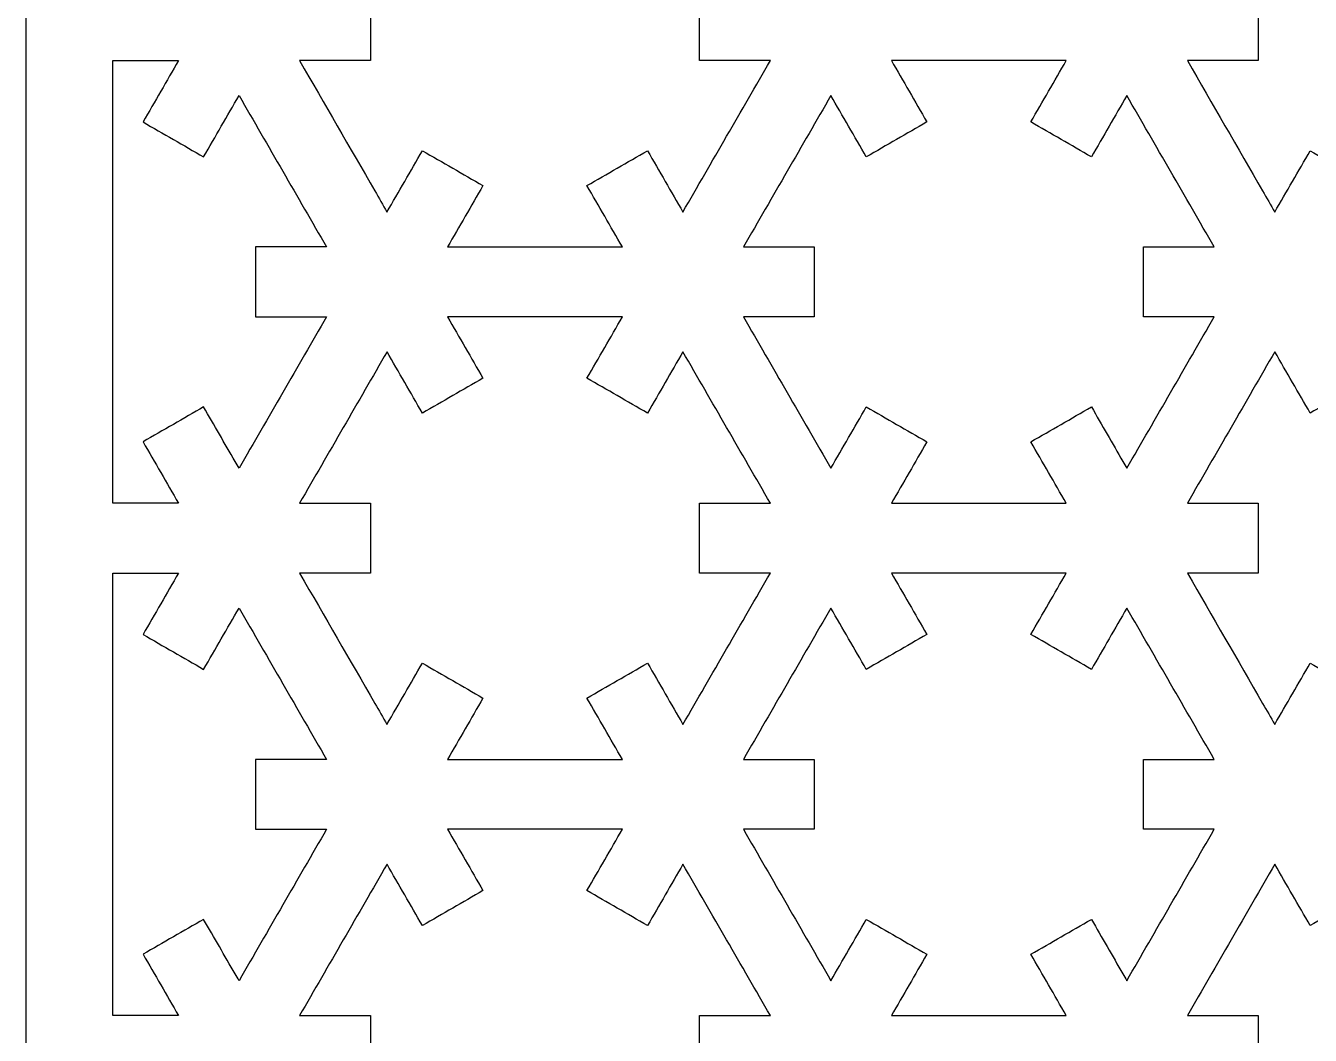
# Model space of a CAD drawing. Header units: centimetres. Extents: x 7.8 to 12.93, y -9 to -1.3.
# Drawn here: x 7.802 to 10.162, y -7.237 to -5.382 of the extents above; entities that cross this region are included whole.
import ezdxf

# ---------------------------------------------------------------- set-up
doc = ezdxf.new("R2010")
doc.units = ezdxf.units.CM
doc.header["$MEASUREMENT"] = 0
doc.layers.add('layer 1', color=7, linetype='Continuous')

msp = doc.modelspace()

# ---------------------------------------------------------------- linework, layer by layer
at = {"layer": 'layer 1', "color": 250, "lineweight": 30}
for points, knots in [([(7.80183, -9.00021), (7.80183, -6.43416), (7.80183, -3.86811), (7.80183, -1.30206), (7.80183, -1.30206), (9.51253, -1.30206), (11.22323, -1.30206), (12.93393, -1.30206), (12.93393, -1.30206), (12.93393, -3.86811), (12.93393, -6.43416), (12.93393, -9.00021), (12.93393, -9.00021), (11.22323, -9.00021), (9.51253, -9.00021), (7.80183, -9.00021)], [0, 0, 0, 0, 0.2, 0.2, 0.2, 0.2, 0.4, 0.4, 0.4, 0.4, 0.6, 0.6, 0.6, 0.6, 1, 1, 1, 1]), ([(8.83313, -5.08792), (8.8702, -5.10932), (8.90727, -5.13072), (8.94434, -5.15213), (8.94434, -5.15213), (8.94434, -5.15213), (8.94434, -5.15213), (8.94434, -5.15212), (8.94434, -5.15212), (8.94434, -5.15212), (8.94434, -5.15212), (8.94434, -5.15212), (8.94434, -5.15212), (8.96603, -5.11455), (8.98773, -5.07697), (9.00942, -5.0394), (9.00942, -5.0394), (9.06297, -5.13214), (9.11652, -5.22489), (9.17006, -5.31763), (9.17006, -5.31763), (9.12668, -5.31763), (9.08329, -5.31763), (9.0399, -5.31763), (9.0399, -5.31763), (9.0399, -5.31764), (9.0399, -5.31765), (9.0399, -5.31766), (9.0399, -5.31766), (9.0399, -5.36046), (9.0399, -5.40325), (9.0399, -5.44605), (9.0399, -5.44605), (9.0399, -5.44605), (9.0399, -5.44606), (9.0399, -5.44607), (9.0399, -5.44607), (9.08329, -5.44607), (9.12668, -5.44607), (9.17006, -5.44607), (9.17006, -5.44607), (9.11652, -5.53881), (9.06297, -5.63155), (9.00943, -5.7243), (9.00943, -5.7243), (8.98773, -5.68672), (8.96604, -5.64913), (8.94434, -5.61155), (8.94434, -5.61155), (8.90727, -5.63295), (8.8702, -5.65436), (8.83313, -5.67576), (8.83313, -5.67576), (8.83313, -5.67576), (8.83313, -5.67577), (8.83314, -5.67577), (8.83314, -5.67577), (8.83313, -5.67578), (8.83313, -5.67578), (8.83313, -5.67578), (8.83313, -5.67578), (8.85482, -5.71335), (8.87651, -5.75093), (8.8982, -5.7885), (8.8982, -5.7885), (8.79111, -5.7885), (8.68401, -5.7885), (8.57692, -5.7885), (8.57692, -5.7885), (8.59861, -5.75093), (8.6203, -5.71336), (8.64199, -5.67579), (8.64199, -5.67579), (8.64199, -5.67578), (8.64198, -5.67578), (8.64198, -5.67578), (8.64198, -5.67578), (8.64198, -5.67577), (8.64199, -5.67576), (8.64199, -5.67576), (8.64199, -5.67576), (8.60492, -5.65436), (8.56785, -5.63295), (8.53078, -5.61155), (8.53078, -5.61155), (8.50908, -5.64914), (8.48738, -5.68672), (8.46568, -5.7243), (8.46568, -5.7243), (8.45823, -5.71139), (8.45077, -5.69847), (8.44332, -5.68556), (8.44332, -5.68556), (8.39723, -5.60573), (8.35114, -5.5259), (8.30505, -5.44607), (8.30505, -5.44607), (8.34844, -5.44607), (8.39182, -5.44607), (8.43521, -5.44607), (8.43521, -5.44607), (8.43521, -5.44606), (8.43521, -5.44605), (8.43521, -5.44604), (8.43521, -5.44604), (8.43521, -5.40325), (8.43521, -5.36045), (8.43521, -5.31766), (8.43521, -5.31766), (8.43521, -5.31765), (8.43521, -5.31764), (8.43521, -5.31763), (8.43521, -5.31763), (8.39183, -5.31763), (8.34844, -5.31763), (8.30505, -5.31763), (8.30505, -5.31763), (8.3586, -5.22489), (8.41215, -5.13214), (8.46569, -5.03939), (8.46569, -5.03939), (8.48739, -5.07697), (8.50909, -5.11455), (8.53078, -5.15213), (8.53078, -5.15213), (8.53078, -5.15213), (8.53078, -5.15213), (8.53078, -5.15213), (8.53078, -5.15213), (8.56785, -5.13072), (8.60492, -5.10932), (8.64199, -5.08792), (8.64199, -5.08792), (8.62029, -5.05034), (8.5986, -5.01276), (8.5769, -4.97519), (8.5769, -4.97519), (8.68401, -4.97519), (8.79111, -4.97519), (8.89822, -4.97519), (8.89822, -4.97519), (8.87652, -5.01276), (8.85482, -5.05034), (8.83313, -5.08792)], [0, 0, 0, 0, 0.027027, 0.027027, 0.027027, 0.027027, 0.0540541, 0.0540541, 0.0540541, 0.0540541, 0.0810811, 0.0810811, 0.0810811, 0.0810811, 0.1081081, 0.1081081, 0.1081081, 0.1081081, 0.1351351, 0.1351351, 0.1351351, 0.1351351, 0.1621622, 0.1621622, 0.1621622, 0.1621622, 0.1891892, 0.1891892, 0.1891892, 0.1891892, 0.2162162, 0.2162162, 0.2162162, 0.2162162, 0.2432432, 0.2432432, 0.2432432, 0.2432432, 0.2702703, 0.2702703, 0.2702703, 0.2702703, 0.2972973, 0.2972973, 0.2972973, 0.2972973, 0.3243243, 0.3243243, 0.3243243, 0.3243243, 0.3513514, 0.3513514, 0.3513514, 0.3513514, 0.3783784, 0.3783784, 0.3783784, 0.3783784, 0.4054054, 0.4054054, 0.4054054, 0.4054054, 0.4324324, 0.4324324, 0.4324324, 0.4324324, 0.4594595, 0.4594595, 0.4594595, 0.4594595, 0.4864865, 0.4864865, 0.4864865, 0.4864865, 0.5135135, 0.5135135, 0.5135135, 0.5135135, 0.5405405, 0.5405405, 0.5405405, 0.5405405, 0.5675676, 0.5675676, 0.5675676, 0.5675676, 0.5945946, 0.5945946, 0.5945946, 0.5945946, 0.6216216, 0.6216216, 0.6216216, 0.6216216, 0.6486486, 0.6486486, 0.6486486, 0.6486486, 0.6756757, 0.6756757, 0.6756757, 0.6756757, 0.7027027, 0.7027027, 0.7027027, 0.7027027, 0.7297297, 0.7297297, 0.7297297, 0.7297297, 0.7567568, 0.7567568, 0.7567568, 0.7567568, 0.7837838, 0.7837838, 0.7837838, 0.7837838, 0.8108108, 0.8108108, 0.8108108, 0.8108108, 0.8378378, 0.8378378, 0.8378378, 0.8378378, 0.8648649, 0.8648649, 0.8648649, 0.8648649, 0.8918919, 0.8918919, 0.8918919, 0.8918919, 0.9189189, 0.9189189, 0.9189189, 0.9189189, 0.9459459, 0.9459459, 0.9459459, 0.9459459, 1, 1, 1, 1]), ([(10.48516, -5.09995), (10.51529, -5.11734), (10.54542, -5.13474), (10.57554, -5.15213), (10.57554, -5.15213), (10.59723, -5.11455), (10.61893, -5.07697), (10.64063, -5.03939), (10.64063, -5.03939), (10.69417, -5.13214), (10.74772, -5.22489), (10.80127, -5.31763), (10.80127, -5.31763), (10.75788, -5.31763), (10.71449, -5.31763), (10.6711, -5.31763), (10.6711, -5.31763), (10.6711, -5.31764), (10.6711, -5.31765), (10.6711, -5.31766), (10.6711, -5.31766), (10.6711, -5.36046), (10.6711, -5.40325), (10.6711, -5.44605), (10.6711, -5.44605), (10.6711, -5.44605), (10.6711, -5.44606), (10.6711, -5.44607), (10.6711, -5.44607), (10.71449, -5.44607), (10.75788, -5.44607), (10.80126, -5.44607), (10.80126, -5.44607), (10.74772, -5.53881), (10.69417, -5.63156), (10.64063, -5.7243), (10.64063, -5.7243), (10.61893, -5.68672), (10.59723, -5.64913), (10.57554, -5.61155), (10.57554, -5.61155), (10.53847, -5.63295), (10.5014, -5.65435), (10.46433, -5.67576), (10.46433, -5.67576), (10.46433, -5.67576), (10.46434, -5.67577), (10.46434, -5.67578), (10.46434, -5.67578), (10.46434, -5.67578), (10.46433, -5.67578), (10.46433, -5.67578), (10.46433, -5.67578), (10.48602, -5.71335), (10.50771, -5.75092), (10.5294, -5.78849), (10.5294, -5.78849), (10.42231, -5.7885), (10.31521, -5.7885), (10.20812, -5.7885), (10.20812, -5.7885), (10.22981, -5.75092), (10.2515, -5.71335), (10.27319, -5.67579), (10.27319, -5.67579), (10.27318, -5.67578), (10.27318, -5.67578), (10.27318, -5.67578), (10.27318, -5.67578), (10.27318, -5.67577), (10.27318, -5.67576), (10.27319, -5.67576), (10.27319, -5.67576), (10.23612, -5.65436), (10.19905, -5.63295), (10.16198, -5.61155), (10.16198, -5.61155), (10.14028, -5.64914), (10.11858, -5.68672), (10.09688, -5.7243), (10.09688, -5.7243), (10.08943, -5.71138), (10.08197, -5.69847), (10.07452, -5.68555), (10.07452, -5.68555), (10.02843, -5.60573), (9.98234, -5.5259), (9.93625, -5.44607), (9.93625, -5.44607), (9.97964, -5.44607), (10.02302, -5.44607), (10.06641, -5.44607), (10.06641, -5.44607), (10.06641, -5.44606), (10.06641, -5.44605), (10.06641, -5.44604), (10.06641, -5.44604), (10.06641, -5.40325), (10.06641, -5.36045), (10.06641, -5.31766), (10.06641, -5.31766), (10.06641, -5.31765), (10.06641, -5.31764), (10.06641, -5.31763), (10.06641, -5.31763), (10.02303, -5.31763), (9.97964, -5.31763), (9.93625, -5.31763), (9.93625, -5.31763), (9.98979, -5.22488), (10.04335, -5.13214), (10.09689, -5.03939), (10.09689, -5.03939), (10.11859, -5.07697), (10.14028, -5.11455), (10.16198, -5.15212), (10.16198, -5.15212), (10.16198, -5.15212), (10.16198, -5.15212), (10.16198, -5.15212), (10.16198, -5.15212), (10.19905, -5.13072), (10.23612, -5.10932), (10.27319, -5.08792), (10.27319, -5.08792), (10.25149, -5.05034), (10.2298, -5.01276), (10.2081, -4.97518), (10.2081, -4.97518), (10.3152, -4.97518), (10.42231, -4.97518), (10.52942, -4.97518), (10.52942, -4.97518), (10.50772, -5.01276), (10.48602, -5.05034), (10.46433, -5.08792), (10.46433, -5.08792), (10.47127, -5.09193), (10.47822, -5.09594), (10.48516, -5.09995)], [0, 0, 0, 0, 0.0277778, 0.0277778, 0.0277778, 0.0277778, 0.0555556, 0.0555556, 0.0555556, 0.0555556, 0.0833333, 0.0833333, 0.0833333, 0.0833333, 0.1111111, 0.1111111, 0.1111111, 0.1111111, 0.1388889, 0.1388889, 0.1388889, 0.1388889, 0.1666667, 0.1666667, 0.1666667, 0.1666667, 0.1944444, 0.1944444, 0.1944444, 0.1944444, 0.2222222, 0.2222222, 0.2222222, 0.2222222, 0.25, 0.25, 0.25, 0.25, 0.2777778, 0.2777778, 0.2777778, 0.2777778, 0.3055556, 0.3055556, 0.3055556, 0.3055556, 0.3333333, 0.3333333, 0.3333333, 0.3333333, 0.3611111, 0.3611111, 0.3611111, 0.3611111, 0.3888889, 0.3888889, 0.3888889, 0.3888889, 0.4166667, 0.4166667, 0.4166667, 0.4166667, 0.4444444, 0.4444444, 0.4444444, 0.4444444, 0.4722222, 0.4722222, 0.4722222, 0.4722222, 0.5, 0.5, 0.5, 0.5, 0.5277778, 0.5277778, 0.5277778, 0.5277778, 0.5555556, 0.5555556, 0.5555556, 0.5555556, 0.5833333, 0.5833333, 0.5833333, 0.5833333, 0.6111111, 0.6111111, 0.6111111, 0.6111111, 0.6388889, 0.6388889, 0.6388889, 0.6388889, 0.6666667, 0.6666667, 0.6666667, 0.6666667, 0.6944444, 0.6944444, 0.6944444, 0.6944444, 0.7222222, 0.7222222, 0.7222222, 0.7222222, 0.75, 0.75, 0.75, 0.75, 0.7777778, 0.7777778, 0.7777778, 0.7777778, 0.8055556, 0.8055556, 0.8055556, 0.8055556, 0.8333333, 0.8333333, 0.8333333, 0.8333333, 0.8611111, 0.8611111, 0.8611111, 0.8611111, 0.8888889, 0.8888889, 0.8888889, 0.8888889, 0.9166667, 0.9166667, 0.9166667, 0.9166667, 0.9444444, 0.9444444, 0.9444444, 0.9444444, 1, 1, 1, 1]), ([(7.9622, -6.25938), (8.00234, -6.25938), (8.04248, -6.25938), (8.08261, -6.25938), (8.08261, -6.25938), (8.06092, -6.2218), (8.03922, -6.18423), (8.01753, -6.14664), (8.01753, -6.14664), (8.05459, -6.12525), (8.09166, -6.10384), (8.12873, -6.08244), (8.12873, -6.08244), (8.12873, -6.08244), (8.12873, -6.08244), (8.12873, -6.08244), (8.12873, -6.08244), (8.14803, -6.11586), (8.16733, -6.14929), (8.18663, -6.18271), (8.18663, -6.18271), (8.18903, -6.18686), (8.19143, -6.19102), (8.19382, -6.19518), (8.19382, -6.19518), (8.24737, -6.10243), (8.30092, -6.00968), (8.35446, -5.91693), (8.35446, -5.91693), (8.31108, -5.91693), (8.26769, -5.91693), (8.22431, -5.91694), (8.22431, -5.91694), (8.22431, -5.91693), (8.22431, -5.91692), (8.22431, -5.91691), (8.22431, -5.91691), (8.22431, -5.87411), (8.22431, -5.83132), (8.22431, -5.78852), (8.22431, -5.78852), (8.22431, -5.78851), (8.22431, -5.7885), (8.22431, -5.7885), (8.22431, -5.7885), (8.26769, -5.7885), (8.31108, -5.7885), (8.35447, -5.7885), (8.35447, -5.7885), (8.30092, -5.69575), (8.24738, -5.60301), (8.19383, -5.51027), (8.19383, -5.51027), (8.17213, -5.54785), (8.15043, -5.58543), (8.12874, -5.62302), (8.12874, -5.62302), (8.09166, -5.60161), (8.05459, -5.58021), (8.01752, -5.55881), (8.01752, -5.55881), (8.01753, -5.5588), (8.01753, -5.5588), (8.01753, -5.55879), (8.01753, -5.55879), (8.01753, -5.55879), (8.01753, -5.55879), (8.01753, -5.55879), (8.01753, -5.55879), (8.03922, -5.52122), (8.06091, -5.48365), (8.0826, -5.44607), (8.0826, -5.44607), (8.04247, -5.44607), (8.00234, -5.44607), (7.9622, -5.44607), (7.9622, -5.44607), (7.9622, -5.71718), (7.9622, -5.98828), (7.9622, -6.25938)], [0, 0, 0, 0, 0.047619, 0.047619, 0.047619, 0.047619, 0.0952381, 0.0952381, 0.0952381, 0.0952381, 0.1428571, 0.1428571, 0.1428571, 0.1428571, 0.1904762, 0.1904762, 0.1904762, 0.1904762, 0.2380952, 0.2380952, 0.2380952, 0.2380952, 0.2857143, 0.2857143, 0.2857143, 0.2857143, 0.3333333, 0.3333333, 0.3333333, 0.3333333, 0.3809524, 0.3809524, 0.3809524, 0.3809524, 0.4285714, 0.4285714, 0.4285714, 0.4285714, 0.4761905, 0.4761905, 0.4761905, 0.4761905, 0.5238095, 0.5238095, 0.5238095, 0.5238095, 0.5714286, 0.5714286, 0.5714286, 0.5714286, 0.6190476, 0.6190476, 0.6190476, 0.6190476, 0.6666667, 0.6666667, 0.6666667, 0.6666667, 0.7142857, 0.7142857, 0.7142857, 0.7142857, 0.7619048, 0.7619048, 0.7619048, 0.7619048, 0.8095238, 0.8095238, 0.8095238, 0.8095238, 0.8571429, 0.8571429, 0.8571429, 0.8571429, 0.9047619, 0.9047619, 0.9047619, 0.9047619, 1, 1, 1, 1]), ([(9.3925, -6.25938), (9.4142, -6.2218), (9.43589, -6.18423), (9.45759, -6.14665), (9.45759, -6.14665), (9.45759, -6.14664), (9.45759, -6.14664), (9.45759, -6.14664), (9.45759, -6.14664), (9.42052, -6.12525), (9.38345, -6.10384), (9.34638, -6.08244), (9.34638, -6.08244), (9.34638, -6.08244), (9.34638, -6.08244), (9.34638, -6.08244), (9.34638, -6.08244), (9.32468, -6.12002), (9.30299, -6.15759), (9.28129, -6.19517), (9.28129, -6.19517), (9.22774, -6.10243), (9.1742, -6.00968), (9.12065, -5.91693), (9.12065, -5.91693), (9.16404, -5.91693), (9.20742, -5.91693), (9.25081, -5.91693), (9.25081, -5.91693), (9.25081, -5.91692), (9.25081, -5.91692), (9.25081, -5.91691), (9.25081, -5.91691), (9.25081, -5.87411), (9.25081, -5.83132), (9.25081, -5.78852), (9.25081, -5.78852), (9.25081, -5.78851), (9.25081, -5.7885), (9.25081, -5.7885), (9.25081, -5.7885), (9.20742, -5.7885), (9.16404, -5.7885), (9.12065, -5.7885), (9.12065, -5.7885), (9.1742, -5.69575), (9.22774, -5.60301), (9.28129, -5.51027), (9.28129, -5.51027), (9.30298, -5.54785), (9.32468, -5.58543), (9.34638, -5.62301), (9.34638, -5.62301), (9.38345, -5.60161), (9.42052, -5.58021), (9.45759, -5.55881), (9.45759, -5.55881), (9.45758, -5.5588), (9.45758, -5.5588), (9.45758, -5.55879), (9.45758, -5.55879), (9.45758, -5.55879), (9.45759, -5.55879), (9.45759, -5.55878), (9.45759, -5.55878), (9.4359, -5.52121), (9.41421, -5.48364), (9.39252, -5.44607), (9.39252, -5.44607), (9.49961, -5.44607), (9.60671, -5.44607), (9.7138, -5.44607), (9.7138, -5.44607), (9.69211, -5.48364), (9.67042, -5.52121), (9.64873, -5.55879), (9.64873, -5.55879), (9.64873, -5.55879), (9.64873, -5.55879), (9.64873, -5.55879), (9.64873, -5.55879), (9.64873, -5.5588), (9.64873, -5.5588), (9.64872, -5.55881), (9.64872, -5.55881), (9.68579, -5.58021), (9.72286, -5.60161), (9.75994, -5.62301), (9.75994, -5.62301), (9.78163, -5.58543), (9.80333, -5.54785), (9.82503, -5.51027), (9.82503, -5.51027), (9.87858, -5.60301), (9.93212, -5.69575), (9.98567, -5.7885), (9.98567, -5.7885), (9.94228, -5.7885), (9.89889, -5.7885), (9.8555, -5.7885), (9.8555, -5.7885), (9.8555, -5.7885), (9.8555, -5.78851), (9.8555, -5.78852), (9.8555, -5.78852), (9.8555, -5.83132), (9.8555, -5.87411), (9.8555, -5.91691), (9.8555, -5.91691), (9.8555, -5.91692), (9.8555, -5.91693), (9.8555, -5.91693), (9.8555, -5.91693), (9.89889, -5.91693), (9.94228, -5.91693), (9.98566, -5.91693), (9.98566, -5.91693), (9.93212, -6.00968), (9.87857, -6.10243), (9.82502, -6.19518), (9.82502, -6.19518), (9.82262, -6.19102), (9.82022, -6.18686), (9.81782, -6.18271), (9.81782, -6.18271), (9.79853, -6.14929), (9.77923, -6.11586), (9.75993, -6.08244), (9.75993, -6.08244), (9.75993, -6.08244), (9.75993, -6.08244), (9.75993, -6.08244), (9.75993, -6.08244), (9.72286, -6.10384), (9.68579, -6.12524), (9.64872, -6.14664), (9.64872, -6.14664), (9.67042, -6.18422), (9.69211, -6.2218), (9.71381, -6.25938), (9.71381, -6.25938), (9.60671, -6.25938), (9.49961, -6.25938), (9.3925, -6.25938)], [0, 0, 0, 0, 0.027027, 0.027027, 0.027027, 0.027027, 0.0540541, 0.0540541, 0.0540541, 0.0540541, 0.0810811, 0.0810811, 0.0810811, 0.0810811, 0.1081081, 0.1081081, 0.1081081, 0.1081081, 0.1351351, 0.1351351, 0.1351351, 0.1351351, 0.1621622, 0.1621622, 0.1621622, 0.1621622, 0.1891892, 0.1891892, 0.1891892, 0.1891892, 0.2162162, 0.2162162, 0.2162162, 0.2162162, 0.2432432, 0.2432432, 0.2432432, 0.2432432, 0.2702703, 0.2702703, 0.2702703, 0.2702703, 0.2972973, 0.2972973, 0.2972973, 0.2972973, 0.3243243, 0.3243243, 0.3243243, 0.3243243, 0.3513514, 0.3513514, 0.3513514, 0.3513514, 0.3783784, 0.3783784, 0.3783784, 0.3783784, 0.4054054, 0.4054054, 0.4054054, 0.4054054, 0.4324324, 0.4324324, 0.4324324, 0.4324324, 0.4594595, 0.4594595, 0.4594595, 0.4594595, 0.4864865, 0.4864865, 0.4864865, 0.4864865, 0.5135135, 0.5135135, 0.5135135, 0.5135135, 0.5405405, 0.5405405, 0.5405405, 0.5405405, 0.5675676, 0.5675676, 0.5675676, 0.5675676, 0.5945946, 0.5945946, 0.5945946, 0.5945946, 0.6216216, 0.6216216, 0.6216216, 0.6216216, 0.6486486, 0.6486486, 0.6486486, 0.6486486, 0.6756757, 0.6756757, 0.6756757, 0.6756757, 0.7027027, 0.7027027, 0.7027027, 0.7027027, 0.7297297, 0.7297297, 0.7297297, 0.7297297, 0.7567568, 0.7567568, 0.7567568, 0.7567568, 0.7837838, 0.7837838, 0.7837838, 0.7837838, 0.8108108, 0.8108108, 0.8108108, 0.8108108, 0.8378378, 0.8378378, 0.8378378, 0.8378378, 0.8648649, 0.8648649, 0.8648649, 0.8648649, 0.8918919, 0.8918919, 0.8918919, 0.8918919, 0.9189189, 0.9189189, 0.9189189, 0.9189189, 0.9459459, 0.9459459, 0.9459459, 0.9459459, 1, 1, 1, 1]), ([(8.83313, -6.02967), (8.8702, -6.05107), (8.90727, -6.07248), (8.94434, -6.09388), (8.94434, -6.09388), (8.94434, -6.09388), (8.94434, -6.09387), (8.94434, -6.09387), (8.94434, -6.09387), (8.94434, -6.09387), (8.94434, -6.09387), (8.94434, -6.09387), (8.94434, -6.09387), (8.96603, -6.0563), (8.98773, -6.01872), (9.00942, -5.98114), (9.00942, -5.98114), (9.06297, -6.07389), (9.11652, -6.16664), (9.17006, -6.25938), (9.17006, -6.25938), (9.12668, -6.25938), (9.08329, -6.25938), (9.0399, -6.25938), (9.0399, -6.25938), (9.0399, -6.25939), (9.0399, -6.2594), (9.0399, -6.25941), (9.0399, -6.25941), (9.0399, -6.3022), (9.0399, -6.345), (9.0399, -6.3878), (9.0399, -6.3878), (9.0399, -6.3878), (9.0399, -6.38781), (9.0399, -6.38782), (9.0399, -6.38782), (9.08329, -6.38782), (9.12668, -6.38782), (9.17006, -6.38782), (9.17006, -6.38782), (9.11652, -6.48057), (9.06297, -6.57331), (9.00943, -6.66605), (9.00943, -6.66605), (8.98773, -6.62847), (8.96604, -6.59088), (8.94434, -6.5533), (8.94434, -6.5533), (8.90727, -6.57471), (8.8702, -6.59611), (8.83313, -6.61751), (8.83313, -6.61751), (8.83313, -6.61751), (8.83313, -6.61752), (8.83314, -6.61753), (8.83314, -6.61753), (8.83313, -6.61753), (8.83313, -6.61753), (8.83313, -6.61753), (8.83313, -6.61753), (8.85482, -6.6551), (8.87651, -6.69267), (8.8982, -6.73024), (8.8982, -6.73024), (8.79111, -6.73024), (8.68401, -6.73024), (8.57692, -6.73024), (8.57692, -6.73024), (8.59861, -6.69268), (8.6203, -6.65511), (8.64199, -6.61754), (8.64199, -6.61754), (8.64199, -6.61753), (8.64198, -6.61753), (8.64198, -6.61753), (8.64198, -6.61753), (8.64198, -6.61752), (8.64199, -6.61751), (8.64199, -6.61751), (8.64199, -6.61751), (8.60492, -6.59611), (8.56785, -6.57471), (8.53078, -6.5533), (8.53078, -6.5533), (8.50908, -6.59089), (8.48738, -6.62847), (8.46568, -6.66605), (8.46568, -6.66605), (8.45823, -6.65313), (8.45077, -6.64022), (8.44332, -6.62731), (8.44332, -6.62731), (8.39723, -6.54748), (8.35114, -6.46765), (8.30505, -6.38782), (8.30505, -6.38782), (8.34844, -6.38782), (8.39182, -6.38782), (8.43521, -6.38782), (8.43521, -6.38782), (8.43521, -6.38781), (8.43521, -6.3878), (8.43521, -6.38779), (8.43521, -6.38779), (8.43521, -6.345), (8.43521, -6.3022), (8.43521, -6.25941), (8.43521, -6.25941), (8.43521, -6.2594), (8.43521, -6.25939), (8.43521, -6.25938), (8.43521, -6.25938), (8.39183, -6.25938), (8.34844, -6.25938), (8.30505, -6.25938), (8.30505, -6.25938), (8.3586, -6.16664), (8.41215, -6.07389), (8.46569, -5.98114), (8.46569, -5.98114), (8.48739, -6.01872), (8.50909, -6.0563), (8.53078, -6.09388), (8.53078, -6.09388), (8.53078, -6.09388), (8.53078, -6.09388), (8.53078, -6.09388), (8.53078, -6.09388), (8.56785, -6.07248), (8.60492, -6.05107), (8.64199, -6.02967), (8.64199, -6.02967), (8.62029, -5.99209), (8.5986, -5.95451), (8.5769, -5.91694), (8.5769, -5.91694), (8.68401, -5.91693), (8.79111, -5.91693), (8.89822, -5.91693), (8.89822, -5.91693), (8.87652, -5.95451), (8.85482, -5.99209), (8.83313, -6.02967)], [0, 0, 0, 0, 0.027027, 0.027027, 0.027027, 0.027027, 0.0540541, 0.0540541, 0.0540541, 0.0540541, 0.0810811, 0.0810811, 0.0810811, 0.0810811, 0.1081081, 0.1081081, 0.1081081, 0.1081081, 0.1351351, 0.1351351, 0.1351351, 0.1351351, 0.1621622, 0.1621622, 0.1621622, 0.1621622, 0.1891892, 0.1891892, 0.1891892, 0.1891892, 0.2162162, 0.2162162, 0.2162162, 0.2162162, 0.2432432, 0.2432432, 0.2432432, 0.2432432, 0.2702703, 0.2702703, 0.2702703, 0.2702703, 0.2972973, 0.2972973, 0.2972973, 0.2972973, 0.3243243, 0.3243243, 0.3243243, 0.3243243, 0.3513514, 0.3513514, 0.3513514, 0.3513514, 0.3783784, 0.3783784, 0.3783784, 0.3783784, 0.4054054, 0.4054054, 0.4054054, 0.4054054, 0.4324324, 0.4324324, 0.4324324, 0.4324324, 0.4594595, 0.4594595, 0.4594595, 0.4594595, 0.4864865, 0.4864865, 0.4864865, 0.4864865, 0.5135135, 0.5135135, 0.5135135, 0.5135135, 0.5405405, 0.5405405, 0.5405405, 0.5405405, 0.5675676, 0.5675676, 0.5675676, 0.5675676, 0.5945946, 0.5945946, 0.5945946, 0.5945946, 0.6216216, 0.6216216, 0.6216216, 0.6216216, 0.6486486, 0.6486486, 0.6486486, 0.6486486, 0.6756757, 0.6756757, 0.6756757, 0.6756757, 0.7027027, 0.7027027, 0.7027027, 0.7027027, 0.7297297, 0.7297297, 0.7297297, 0.7297297, 0.7567568, 0.7567568, 0.7567568, 0.7567568, 0.7837838, 0.7837838, 0.7837838, 0.7837838, 0.8108108, 0.8108108, 0.8108108, 0.8108108, 0.8378378, 0.8378378, 0.8378378, 0.8378378, 0.8648649, 0.8648649, 0.8648649, 0.8648649, 0.8918919, 0.8918919, 0.8918919, 0.8918919, 0.9189189, 0.9189189, 0.9189189, 0.9189189, 0.9459459, 0.9459459, 0.9459459, 0.9459459, 1, 1, 1, 1]), ([(10.48516, -6.0417), (10.51529, -6.05909), (10.54542, -6.07649), (10.57554, -6.09388), (10.57554, -6.09388), (10.59723, -6.0563), (10.61893, -6.01872), (10.64063, -5.98114), (10.64063, -5.98114), (10.69417, -6.07389), (10.74772, -6.16664), (10.80127, -6.25938), (10.80127, -6.25938), (10.75788, -6.25938), (10.71449, -6.25938), (10.6711, -6.25938), (10.6711, -6.25938), (10.6711, -6.25939), (10.6711, -6.2594), (10.6711, -6.25941), (10.6711, -6.25941), (10.6711, -6.3022), (10.6711, -6.345), (10.6711, -6.3878), (10.6711, -6.3878), (10.6711, -6.3878), (10.6711, -6.38781), (10.6711, -6.38782), (10.6711, -6.38782), (10.71449, -6.38782), (10.75788, -6.38782), (10.80126, -6.38782), (10.80126, -6.38782), (10.74772, -6.48057), (10.69417, -6.57331), (10.64063, -6.66605), (10.64063, -6.66605), (10.61893, -6.62847), (10.59723, -6.59088), (10.57554, -6.5533), (10.57554, -6.5533), (10.53847, -6.5747), (10.5014, -6.5961), (10.46433, -6.61751), (10.46433, -6.61751), (10.46433, -6.61751), (10.46434, -6.61752), (10.46434, -6.61753), (10.46434, -6.61753), (10.46434, -6.61753), (10.46433, -6.61753), (10.46433, -6.61753), (10.46433, -6.61753), (10.48602, -6.6551), (10.50771, -6.69267), (10.5294, -6.73024), (10.5294, -6.73024), (10.42231, -6.73024), (10.31521, -6.73024), (10.20812, -6.73024), (10.20812, -6.73024), (10.22981, -6.69267), (10.2515, -6.6551), (10.27319, -6.61753), (10.27319, -6.61753), (10.27318, -6.61753), (10.27318, -6.61753), (10.27318, -6.61753), (10.27318, -6.61753), (10.27318, -6.61752), (10.27318, -6.61751), (10.27319, -6.61751), (10.27319, -6.61751), (10.23612, -6.5961), (10.19905, -6.57471), (10.16198, -6.5533), (10.16198, -6.5533), (10.14028, -6.59088), (10.11858, -6.62847), (10.09688, -6.66605), (10.09688, -6.66605), (10.08943, -6.65313), (10.08197, -6.64022), (10.07452, -6.6273), (10.07452, -6.6273), (10.02843, -6.54748), (9.98234, -6.46765), (9.93625, -6.38782), (9.93625, -6.38782), (9.97964, -6.38782), (10.02302, -6.38782), (10.06641, -6.38782), (10.06641, -6.38782), (10.06641, -6.38781), (10.06641, -6.3878), (10.06641, -6.38779), (10.06641, -6.38779), (10.06641, -6.345), (10.06641, -6.3022), (10.06641, -6.25941), (10.06641, -6.25941), (10.06641, -6.2594), (10.06641, -6.25939), (10.06641, -6.25938), (10.06641, -6.25938), (10.02303, -6.25938), (9.97964, -6.25938), (9.93625, -6.25938), (9.93625, -6.25938), (9.98979, -6.16663), (10.04335, -6.07389), (10.09689, -5.98114), (10.09689, -5.98114), (10.11859, -6.01872), (10.14028, -6.0563), (10.16198, -6.09387), (10.16198, -6.09387), (10.16198, -6.09387), (10.16198, -6.09387), (10.16198, -6.09387), (10.16198, -6.09387), (10.19905, -6.07247), (10.23612, -6.05107), (10.27319, -6.02967), (10.27319, -6.02967), (10.25149, -5.99209), (10.2298, -5.95451), (10.2081, -5.91693), (10.2081, -5.91693), (10.3152, -5.91693), (10.42231, -5.91693), (10.52942, -5.91693), (10.52942, -5.91693), (10.50772, -5.95451), (10.48602, -5.99209), (10.46433, -6.02967), (10.46433, -6.02967), (10.47127, -6.03368), (10.47822, -6.03769), (10.48516, -6.0417)], [0, 0, 0, 0, 0.0277778, 0.0277778, 0.0277778, 0.0277778, 0.0555556, 0.0555556, 0.0555556, 0.0555556, 0.0833333, 0.0833333, 0.0833333, 0.0833333, 0.1111111, 0.1111111, 0.1111111, 0.1111111, 0.1388889, 0.1388889, 0.1388889, 0.1388889, 0.1666667, 0.1666667, 0.1666667, 0.1666667, 0.1944444, 0.1944444, 0.1944444, 0.1944444, 0.2222222, 0.2222222, 0.2222222, 0.2222222, 0.25, 0.25, 0.25, 0.25, 0.2777778, 0.2777778, 0.2777778, 0.2777778, 0.3055556, 0.3055556, 0.3055556, 0.3055556, 0.3333333, 0.3333333, 0.3333333, 0.3333333, 0.3611111, 0.3611111, 0.3611111, 0.3611111, 0.3888889, 0.3888889, 0.3888889, 0.3888889, 0.4166667, 0.4166667, 0.4166667, 0.4166667, 0.4444444, 0.4444444, 0.4444444, 0.4444444, 0.4722222, 0.4722222, 0.4722222, 0.4722222, 0.5, 0.5, 0.5, 0.5, 0.5277778, 0.5277778, 0.5277778, 0.5277778, 0.5555556, 0.5555556, 0.5555556, 0.5555556, 0.5833333, 0.5833333, 0.5833333, 0.5833333, 0.6111111, 0.6111111, 0.6111111, 0.6111111, 0.6388889, 0.6388889, 0.6388889, 0.6388889, 0.6666667, 0.6666667, 0.6666667, 0.6666667, 0.6944444, 0.6944444, 0.6944444, 0.6944444, 0.7222222, 0.7222222, 0.7222222, 0.7222222, 0.75, 0.75, 0.75, 0.75, 0.7777778, 0.7777778, 0.7777778, 0.7777778, 0.8055556, 0.8055556, 0.8055556, 0.8055556, 0.8333333, 0.8333333, 0.8333333, 0.8333333, 0.8611111, 0.8611111, 0.8611111, 0.8611111, 0.8888889, 0.8888889, 0.8888889, 0.8888889, 0.9166667, 0.9166667, 0.9166667, 0.9166667, 0.9444444, 0.9444444, 0.9444444, 0.9444444, 1, 1, 1, 1]), ([(7.9622, -7.20113), (8.00234, -7.20113), (8.04248, -7.20113), (8.08261, -7.20113), (8.08261, -7.20113), (8.06092, -7.16355), (8.03922, -7.12598), (8.01753, -7.0884), (8.01753, -7.0884), (8.05459, -7.06699), (8.09166, -7.04559), (8.12873, -7.02419), (8.12873, -7.02419), (8.12873, -7.02419), (8.12873, -7.02419), (8.12873, -7.02419), (8.12873, -7.02419), (8.14803, -7.05761), (8.16733, -7.09104), (8.18663, -7.12446), (8.18663, -7.12446), (8.18903, -7.12862), (8.19143, -7.13277), (8.19382, -7.13693), (8.19382, -7.13693), (8.24737, -7.04418), (8.30092, -6.95143), (8.35446, -6.85869), (8.35446, -6.85869), (8.31108, -6.85869), (8.26769, -6.85869), (8.22431, -6.85869), (8.22431, -6.85869), (8.22431, -6.85868), (8.22431, -6.85867), (8.22431, -6.85866), (8.22431, -6.85866), (8.22431, -6.81587), (8.22431, -6.77307), (8.22431, -6.73027), (8.22431, -6.73027), (8.22431, -6.73026), (8.22431, -6.73025), (8.22431, -6.73025), (8.22431, -6.73025), (8.26769, -6.73025), (8.31108, -6.73025), (8.35447, -6.73025), (8.35447, -6.73025), (8.30092, -6.6375), (8.24738, -6.54476), (8.19383, -6.45202), (8.19383, -6.45202), (8.17213, -6.4896), (8.15043, -6.52718), (8.12874, -6.56476), (8.12874, -6.56476), (8.09166, -6.54336), (8.05459, -6.52196), (8.01752, -6.50056), (8.01752, -6.50056), (8.01753, -6.50055), (8.01753, -6.50055), (8.01753, -6.50054), (8.01753, -6.50054), (8.01753, -6.50054), (8.01753, -6.50054), (8.01753, -6.50054), (8.01753, -6.50054), (8.03922, -6.46296), (8.06091, -6.42539), (8.0826, -6.38782), (8.0826, -6.38782), (8.04247, -6.38782), (8.00234, -6.38782), (7.9622, -6.38782), (7.9622, -6.38782), (7.9622, -6.65892), (7.9622, -6.93003), (7.9622, -7.20113)], [0, 0, 0, 0, 0.047619, 0.047619, 0.047619, 0.047619, 0.0952381, 0.0952381, 0.0952381, 0.0952381, 0.1428571, 0.1428571, 0.1428571, 0.1428571, 0.1904762, 0.1904762, 0.1904762, 0.1904762, 0.2380952, 0.2380952, 0.2380952, 0.2380952, 0.2857143, 0.2857143, 0.2857143, 0.2857143, 0.3333333, 0.3333333, 0.3333333, 0.3333333, 0.3809524, 0.3809524, 0.3809524, 0.3809524, 0.4285714, 0.4285714, 0.4285714, 0.4285714, 0.4761905, 0.4761905, 0.4761905, 0.4761905, 0.5238095, 0.5238095, 0.5238095, 0.5238095, 0.5714286, 0.5714286, 0.5714286, 0.5714286, 0.6190476, 0.6190476, 0.6190476, 0.6190476, 0.6666667, 0.6666667, 0.6666667, 0.6666667, 0.7142857, 0.7142857, 0.7142857, 0.7142857, 0.7619048, 0.7619048, 0.7619048, 0.7619048, 0.8095238, 0.8095238, 0.8095238, 0.8095238, 0.8571429, 0.8571429, 0.8571429, 0.8571429, 0.9047619, 0.9047619, 0.9047619, 0.9047619, 1, 1, 1, 1]), ([(9.3925, -7.20113), (9.4142, -7.16355), (9.43589, -7.12598), (9.45759, -7.0884), (9.45759, -7.0884), (9.45759, -7.0884), (9.45759, -7.0884), (9.45759, -7.0884), (9.45759, -7.0884), (9.42052, -7.067), (9.38345, -7.04559), (9.34638, -7.02419), (9.34638, -7.02419), (9.34638, -7.02419), (9.34638, -7.02419), (9.34638, -7.02419), (9.34638, -7.02419), (9.32468, -7.06177), (9.30299, -7.09935), (9.28129, -7.13692), (9.28129, -7.13692), (9.22774, -7.04418), (9.1742, -6.95143), (9.12065, -6.85868), (9.12065, -6.85868), (9.16404, -6.85868), (9.20742, -6.85868), (9.25081, -6.85868), (9.25081, -6.85868), (9.25081, -6.85867), (9.25081, -6.85866), (9.25081, -6.85866), (9.25081, -6.85866), (9.25081, -6.81586), (9.25081, -6.77307), (9.25081, -6.73027), (9.25081, -6.73027), (9.25081, -6.73026), (9.25081, -6.73025), (9.25081, -6.73024), (9.25081, -6.73024), (9.20742, -6.73024), (9.16404, -6.73024), (9.12065, -6.73024), (9.12065, -6.73024), (9.1742, -6.6375), (9.22774, -6.54476), (9.28129, -6.45202), (9.28129, -6.45202), (9.30298, -6.4896), (9.32468, -6.52718), (9.34638, -6.56476), (9.34638, -6.56476), (9.38345, -6.54336), (9.42052, -6.52196), (9.45759, -6.50056), (9.45759, -6.50056), (9.45758, -6.50055), (9.45758, -6.50054), (9.45758, -6.50054), (9.45758, -6.50054), (9.45758, -6.50054), (9.45759, -6.50054), (9.45759, -6.50053), (9.45759, -6.50053), (9.4359, -6.46296), (9.41421, -6.42539), (9.39252, -6.38782), (9.39252, -6.38782), (9.49961, -6.38782), (9.60671, -6.38782), (9.7138, -6.38782), (9.7138, -6.38782), (9.69211, -6.42539), (9.67042, -6.46296), (9.64873, -6.50053), (9.64873, -6.50053), (9.64873, -6.50054), (9.64873, -6.50054), (9.64873, -6.50054), (9.64873, -6.50054), (9.64873, -6.50054), (9.64873, -6.50055), (9.64872, -6.50056), (9.64872, -6.50056), (9.68579, -6.52196), (9.72286, -6.54336), (9.75994, -6.56476), (9.75994, -6.56476), (9.78163, -6.52718), (9.80333, -6.4896), (9.82503, -6.45202), (9.82503, -6.45202), (9.87858, -6.54476), (9.93212, -6.6375), (9.98567, -6.73024), (9.98567, -6.73024), (9.94228, -6.73024), (9.89889, -6.73024), (9.8555, -6.73024), (9.8555, -6.73024), (9.8555, -6.73025), (9.8555, -6.73026), (9.8555, -6.73027), (9.8555, -6.73027), (9.8555, -6.77307), (9.8555, -6.81586), (9.8555, -6.85866), (9.8555, -6.85866), (9.8555, -6.85867), (9.8555, -6.85867), (9.8555, -6.85869), (9.8555, -6.85869), (9.89889, -6.85869), (9.94228, -6.85868), (9.98566, -6.85868), (9.98566, -6.85868), (9.93212, -6.95143), (9.87857, -7.04418), (9.82502, -7.13693), (9.82502, -7.13693), (9.82262, -7.13277), (9.82022, -7.12862), (9.81782, -7.12446), (9.81782, -7.12446), (9.79853, -7.09103), (9.77923, -7.05761), (9.75993, -7.02419), (9.75993, -7.02419), (9.75993, -7.02419), (9.75993, -7.02419), (9.75993, -7.02419), (9.75993, -7.02419), (9.72286, -7.04559), (9.68579, -7.06699), (9.64872, -7.0884), (9.64872, -7.0884), (9.67042, -7.12597), (9.69211, -7.16355), (9.71381, -7.20113), (9.71381, -7.20113), (9.60671, -7.20113), (9.49961, -7.20113), (9.3925, -7.20113)], [0, 0, 0, 0, 0.027027, 0.027027, 0.027027, 0.027027, 0.0540541, 0.0540541, 0.0540541, 0.0540541, 0.0810811, 0.0810811, 0.0810811, 0.0810811, 0.1081081, 0.1081081, 0.1081081, 0.1081081, 0.1351351, 0.1351351, 0.1351351, 0.1351351, 0.1621622, 0.1621622, 0.1621622, 0.1621622, 0.1891892, 0.1891892, 0.1891892, 0.1891892, 0.2162162, 0.2162162, 0.2162162, 0.2162162, 0.2432432, 0.2432432, 0.2432432, 0.2432432, 0.2702703, 0.2702703, 0.2702703, 0.2702703, 0.2972973, 0.2972973, 0.2972973, 0.2972973, 0.3243243, 0.3243243, 0.3243243, 0.3243243, 0.3513514, 0.3513514, 0.3513514, 0.3513514, 0.3783784, 0.3783784, 0.3783784, 0.3783784, 0.4054054, 0.4054054, 0.4054054, 0.4054054, 0.4324324, 0.4324324, 0.4324324, 0.4324324, 0.4594595, 0.4594595, 0.4594595, 0.4594595, 0.4864865, 0.4864865, 0.4864865, 0.4864865, 0.5135135, 0.5135135, 0.5135135, 0.5135135, 0.5405405, 0.5405405, 0.5405405, 0.5405405, 0.5675676, 0.5675676, 0.5675676, 0.5675676, 0.5945946, 0.5945946, 0.5945946, 0.5945946, 0.6216216, 0.6216216, 0.6216216, 0.6216216, 0.6486486, 0.6486486, 0.6486486, 0.6486486, 0.6756757, 0.6756757, 0.6756757, 0.6756757, 0.7027027, 0.7027027, 0.7027027, 0.7027027, 0.7297297, 0.7297297, 0.7297297, 0.7297297, 0.7567568, 0.7567568, 0.7567568, 0.7567568, 0.7837838, 0.7837838, 0.7837838, 0.7837838, 0.8108108, 0.8108108, 0.8108108, 0.8108108, 0.8378378, 0.8378378, 0.8378378, 0.8378378, 0.8648649, 0.8648649, 0.8648649, 0.8648649, 0.8918919, 0.8918919, 0.8918919, 0.8918919, 0.9189189, 0.9189189, 0.9189189, 0.9189189, 0.9459459, 0.9459459, 0.9459459, 0.9459459, 1, 1, 1, 1]), ([(8.83313, -6.97142), (8.8702, -6.99282), (8.90727, -7.01423), (8.94434, -7.03563), (8.94434, -7.03563), (8.94434, -7.03563), (8.94434, -7.03563), (8.94434, -7.03563), (8.94434, -7.03563), (8.94434, -7.03563), (8.94434, -7.03563), (8.94434, -7.03563), (8.94434, -7.03563), (8.96603, -6.99805), (8.98773, -6.96047), (9.00942, -6.92289), (9.00942, -6.92289), (9.06297, -7.01564), (9.11652, -7.10839), (9.17006, -7.20113), (9.17006, -7.20113), (9.12668, -7.20113), (9.08329, -7.20113), (9.0399, -7.20113), (9.0399, -7.20113), (9.0399, -7.20114), (9.0399, -7.20115), (9.0399, -7.20116), (9.0399, -7.20116), (9.0399, -7.24395), (9.0399, -7.28675), (9.0399, -7.32954), (9.0399, -7.32954), (9.0399, -7.32956), (9.0399, -7.32956), (9.0399, -7.32957), (9.0399, -7.32957), (9.08329, -7.32957), (9.12668, -7.32957), (9.17006, -7.32957), (9.17006, -7.32957), (9.11652, -7.42231), (9.06297, -7.51506), (9.00943, -7.6078), (9.00943, -7.6078), (8.98773, -7.57022), (8.96604, -7.53263), (8.94434, -7.49505), (8.94434, -7.49505), (8.90727, -7.51645), (8.8702, -7.53786), (8.83313, -7.55926), (8.83313, -7.55926), (8.83313, -7.55927), (8.83313, -7.55927), (8.83314, -7.55928), (8.83314, -7.55928), (8.83313, -7.55928), (8.83313, -7.55928), (8.83313, -7.55928), (8.83313, -7.55928), (8.85482, -7.59685), (8.87651, -7.63442), (8.8982, -7.67199), (8.8982, -7.67199), (8.79111, -7.67199), (8.68401, -7.67199), (8.57692, -7.67199), (8.57692, -7.67199), (8.59861, -7.63442), (8.6203, -7.59685), (8.64199, -7.55928), (8.64199, -7.55928), (8.64199, -7.55928), (8.64198, -7.55928), (8.64198, -7.55928), (8.64198, -7.55928), (8.64198, -7.55927), (8.64199, -7.55927), (8.64199, -7.55926), (8.64199, -7.55926), (8.60492, -7.53786), (8.56785, -7.51645), (8.53078, -7.49505), (8.53078, -7.49505), (8.50908, -7.53263), (8.48738, -7.57022), (8.46568, -7.6078), (8.46568, -7.6078), (8.45823, -7.59489), (8.45077, -7.58197), (8.44332, -7.56905), (8.44332, -7.56905), (8.39723, -7.48923), (8.35114, -7.4094), (8.30505, -7.32957), (8.30505, -7.32957), (8.34844, -7.32957), (8.39182, -7.32957), (8.43521, -7.32957), (8.43521, -7.32957), (8.43521, -7.32956), (8.43521, -7.32955), (8.43521, -7.32954), (8.43521, -7.32954), (8.43521, -7.28675), (8.43521, -7.24395), (8.43521, -7.20116), (8.43521, -7.20116), (8.43521, -7.20115), (8.43521, -7.20114), (8.43521, -7.20113), (8.43521, -7.20113), (8.39183, -7.20113), (8.34844, -7.20113), (8.30505, -7.20113), (8.30505, -7.20113), (8.3586, -7.10838), (8.41215, -7.01564), (8.46569, -6.92289), (8.46569, -6.92289), (8.48739, -6.96047), (8.50909, -6.99805), (8.53078, -7.03563), (8.53078, -7.03563), (8.53078, -7.03563), (8.53078, -7.03563), (8.53078, -7.03563), (8.53078, -7.03563), (8.56785, -7.01422), (8.60492, -6.99282), (8.64199, -6.97142), (8.64199, -6.97142), (8.62029, -6.93384), (8.5986, -6.89626), (8.5769, -6.85869), (8.5769, -6.85869), (8.68401, -6.85869), (8.79111, -6.85869), (8.89822, -6.85869), (8.89822, -6.85869), (8.87652, -6.89626), (8.85482, -6.93384), (8.83313, -6.97142)], [0, 0, 0, 0, 0.027027, 0.027027, 0.027027, 0.027027, 0.0540541, 0.0540541, 0.0540541, 0.0540541, 0.0810811, 0.0810811, 0.0810811, 0.0810811, 0.1081081, 0.1081081, 0.1081081, 0.1081081, 0.1351351, 0.1351351, 0.1351351, 0.1351351, 0.1621622, 0.1621622, 0.1621622, 0.1621622, 0.1891892, 0.1891892, 0.1891892, 0.1891892, 0.2162162, 0.2162162, 0.2162162, 0.2162162, 0.2432432, 0.2432432, 0.2432432, 0.2432432, 0.2702703, 0.2702703, 0.2702703, 0.2702703, 0.2972973, 0.2972973, 0.2972973, 0.2972973, 0.3243243, 0.3243243, 0.3243243, 0.3243243, 0.3513514, 0.3513514, 0.3513514, 0.3513514, 0.3783784, 0.3783784, 0.3783784, 0.3783784, 0.4054054, 0.4054054, 0.4054054, 0.4054054, 0.4324324, 0.4324324, 0.4324324, 0.4324324, 0.4594595, 0.4594595, 0.4594595, 0.4594595, 0.4864865, 0.4864865, 0.4864865, 0.4864865, 0.5135135, 0.5135135, 0.5135135, 0.5135135, 0.5405405, 0.5405405, 0.5405405, 0.5405405, 0.5675676, 0.5675676, 0.5675676, 0.5675676, 0.5945946, 0.5945946, 0.5945946, 0.5945946, 0.6216216, 0.6216216, 0.6216216, 0.6216216, 0.6486486, 0.6486486, 0.6486486, 0.6486486, 0.6756757, 0.6756757, 0.6756757, 0.6756757, 0.7027027, 0.7027027, 0.7027027, 0.7027027, 0.7297297, 0.7297297, 0.7297297, 0.7297297, 0.7567568, 0.7567568, 0.7567568, 0.7567568, 0.7837838, 0.7837838, 0.7837838, 0.7837838, 0.8108108, 0.8108108, 0.8108108, 0.8108108, 0.8378378, 0.8378378, 0.8378378, 0.8378378, 0.8648649, 0.8648649, 0.8648649, 0.8648649, 0.8918919, 0.8918919, 0.8918919, 0.8918919, 0.9189189, 0.9189189, 0.9189189, 0.9189189, 0.9459459, 0.9459459, 0.9459459, 0.9459459, 1, 1, 1, 1]), ([(10.48516, -6.98345), (10.51529, -7.00084), (10.54542, -7.01823), (10.57554, -7.03563), (10.57554, -7.03563), (10.59723, -6.99805), (10.61893, -6.96047), (10.64063, -6.92289), (10.64063, -6.92289), (10.69417, -7.01564), (10.74772, -7.10838), (10.80127, -7.20113), (10.80127, -7.20113), (10.75788, -7.20113), (10.71449, -7.20113), (10.6711, -7.20113), (10.6711, -7.20113), (10.6711, -7.20114), (10.6711, -7.20115), (10.6711, -7.20116), (10.6711, -7.20116), (10.6711, -7.24395), (10.6711, -7.28675), (10.6711, -7.32954), (10.6711, -7.32954), (10.6711, -7.32956), (10.6711, -7.32956), (10.6711, -7.32957), (10.6711, -7.32957), (10.71449, -7.32957), (10.75788, -7.32957), (10.80126, -7.32957), (10.80126, -7.32957), (10.74772, -7.42231), (10.69417, -7.51506), (10.64063, -7.6078), (10.64063, -7.6078), (10.61893, -7.57022), (10.59723, -7.53263), (10.57554, -7.49505), (10.57554, -7.49505), (10.53847, -7.51645), (10.5014, -7.53786), (10.46433, -7.55926), (10.46433, -7.55926), (10.46433, -7.55927), (10.46434, -7.55927), (10.46434, -7.55928), (10.46434, -7.55928), (10.46434, -7.55928), (10.46433, -7.55928), (10.46433, -7.55928), (10.46433, -7.55928), (10.48602, -7.59685), (10.50771, -7.63442), (10.5294, -7.67199), (10.5294, -7.67199), (10.42231, -7.67199), (10.31521, -7.67199), (10.20812, -7.67199), (10.20812, -7.67199), (10.22981, -7.63442), (10.2515, -7.59685), (10.27319, -7.55928), (10.27319, -7.55928), (10.27318, -7.55928), (10.27318, -7.55928), (10.27318, -7.55928), (10.27318, -7.55928), (10.27318, -7.55927), (10.27318, -7.55927), (10.27319, -7.55926), (10.27319, -7.55926), (10.23612, -7.53786), (10.19905, -7.51645), (10.16198, -7.49505), (10.16198, -7.49505), (10.14028, -7.53263), (10.11858, -7.57022), (10.09688, -7.6078), (10.09688, -7.6078), (10.08943, -7.59489), (10.08197, -7.58197), (10.07452, -7.56905), (10.07452, -7.56905), (10.02843, -7.48923), (9.98234, -7.4094), (9.93625, -7.32957), (9.93625, -7.32957), (9.97964, -7.32957), (10.02302, -7.32957), (10.06641, -7.32957), (10.06641, -7.32957), (10.06641, -7.32956), (10.06641, -7.32955), (10.06641, -7.32954), (10.06641, -7.32954), (10.06641, -7.28675), (10.06641, -7.24395), (10.06641, -7.20116), (10.06641, -7.20116), (10.06641, -7.20115), (10.06641, -7.20114), (10.06641, -7.20113), (10.06641, -7.20113), (10.02303, -7.20113), (9.97964, -7.20113), (9.93625, -7.20113), (9.93625, -7.20113), (9.98979, -7.10838), (10.04335, -7.01564), (10.09689, -6.92289), (10.09689, -6.92289), (10.11859, -6.96047), (10.14028, -6.99805), (10.16198, -7.03563), (10.16198, -7.03563), (10.16198, -7.03563), (10.16198, -7.03563), (10.16198, -7.03563), (10.16198, -7.03563), (10.19905, -7.01422), (10.23612, -6.99282), (10.27319, -6.97142), (10.27319, -6.97142), (10.25149, -6.93384), (10.2298, -6.89626), (10.2081, -6.85869), (10.2081, -6.85869), (10.3152, -6.85869), (10.42231, -6.85868), (10.52942, -6.85868), (10.52942, -6.85868), (10.50772, -6.89626), (10.48602, -6.93384), (10.46433, -6.97142), (10.46433, -6.97142), (10.47127, -6.97543), (10.47822, -6.97944), (10.48516, -6.98345)], [0, 0, 0, 0, 0.0277778, 0.0277778, 0.0277778, 0.0277778, 0.0555556, 0.0555556, 0.0555556, 0.0555556, 0.0833333, 0.0833333, 0.0833333, 0.0833333, 0.1111111, 0.1111111, 0.1111111, 0.1111111, 0.1388889, 0.1388889, 0.1388889, 0.1388889, 0.1666667, 0.1666667, 0.1666667, 0.1666667, 0.1944444, 0.1944444, 0.1944444, 0.1944444, 0.2222222, 0.2222222, 0.2222222, 0.2222222, 0.25, 0.25, 0.25, 0.25, 0.2777778, 0.2777778, 0.2777778, 0.2777778, 0.3055556, 0.3055556, 0.3055556, 0.3055556, 0.3333333, 0.3333333, 0.3333333, 0.3333333, 0.3611111, 0.3611111, 0.3611111, 0.3611111, 0.3888889, 0.3888889, 0.3888889, 0.3888889, 0.4166667, 0.4166667, 0.4166667, 0.4166667, 0.4444444, 0.4444444, 0.4444444, 0.4444444, 0.4722222, 0.4722222, 0.4722222, 0.4722222, 0.5, 0.5, 0.5, 0.5, 0.5277778, 0.5277778, 0.5277778, 0.5277778, 0.5555556, 0.5555556, 0.5555556, 0.5555556, 0.5833333, 0.5833333, 0.5833333, 0.5833333, 0.6111111, 0.6111111, 0.6111111, 0.6111111, 0.6388889, 0.6388889, 0.6388889, 0.6388889, 0.6666667, 0.6666667, 0.6666667, 0.6666667, 0.6944444, 0.6944444, 0.6944444, 0.6944444, 0.7222222, 0.7222222, 0.7222222, 0.7222222, 0.75, 0.75, 0.75, 0.75, 0.7777778, 0.7777778, 0.7777778, 0.7777778, 0.8055556, 0.8055556, 0.8055556, 0.8055556, 0.8333333, 0.8333333, 0.8333333, 0.8333333, 0.8611111, 0.8611111, 0.8611111, 0.8611111, 0.8888889, 0.8888889, 0.8888889, 0.8888889, 0.9166667, 0.9166667, 0.9166667, 0.9166667, 0.9444444, 0.9444444, 0.9444444, 0.9444444, 1, 1, 1, 1])]:
    msp.add_open_spline(points, degree=3, knots=knots, dxfattribs=at)

doc.saveas('drawing.dxf')
